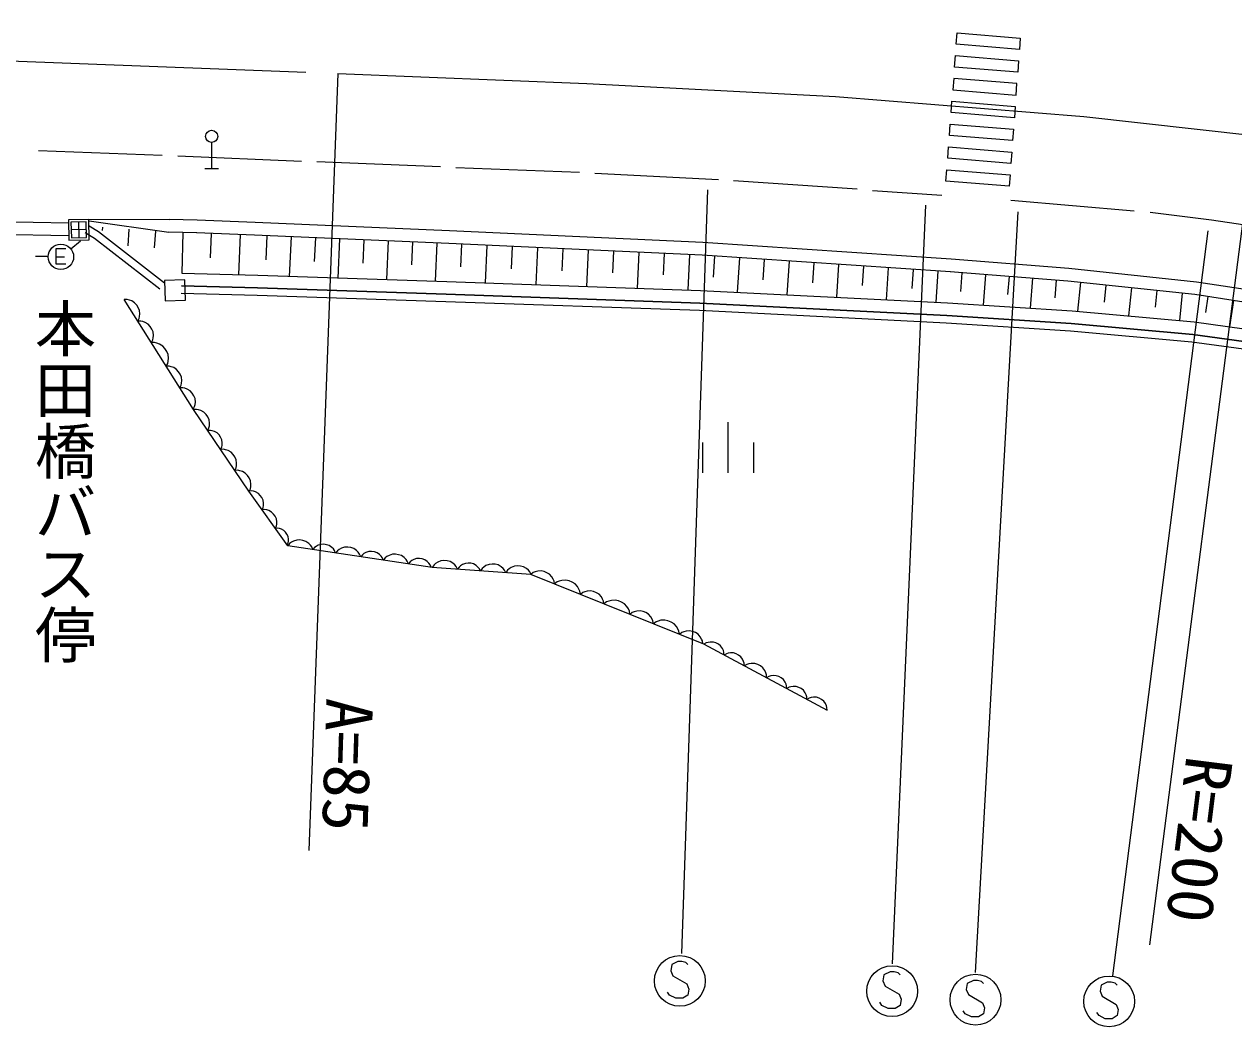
# Model space of a CAD drawing. Units: millimetres, scale not verified. Extents: x 40000 to 680000, y 20000 to 380000.
# Drawn here: x 407844 to 455436, y 250515 to 289978 of the extents above; entities that cross this region are included whole.
import ezdxf
from ezdxf.enums import TextEntityAlignment as Align

# ---------------------------------------------------------------- set-up
doc = ezdxf.new("R2010")
doc.units = ezdxf.units.MM
doc.header["$LTSCALE"] = 1000
doc.linetypes.add('CHAIN', pattern=[18.5, 12, -1.5, 3.5, -1.5])
for name, color, linetype, lineweight in [('M-BGD', 7, 'Continuous', 13), ('M-BGD-EXST', 7, 'Continuous', 13), ('M-BMK', 2, 'CHAIN', 13), ('M-STR-HTXT', 7, 'Continuous', 13), ('M-STR-STRC', 7, 'Continuous', 13)]:
    doc.layers.add(name, color=color, linetype=linetype, lineweight=lineweight)
doc.layers.add('M-BGD-HTXT', color=7, linetype='Continuous')
doc.styles.add('@ＭＳ ゴシック', font='')
doc.styles.add('ＭＳ ゴシック', font='')
doc.styles.get('@ＭＳ ゴシック').set_extended_font_data('@MS Gothic')
doc.styles.get('ＭＳ ゴシック').set_extended_font_data('MS Gothic')

msp = doc.modelspace()

# ---------------------------------------------------------------- linework, layer by layer
at = {"layer": 'M-BGD'}
for p, q in [((444516, 289189), (444550, 289638)), ((444550, 289638), (447037, 289432)), ((447037, 289432), (447004, 288983)), ((447004, 288983), (444516, 289189)), ((444448, 288292), (444482, 288741)), ((444482, 288741), (446970, 288534)), ((446970, 288534), (446936, 288086)), ((446936, 288086), (444448, 288292)), ((444415, 287843), (444381, 287394)), ((446903, 287637), (444415, 287843)), ((446869, 287189), (446903, 287637)), ((444381, 287394), (446869, 287189)), ((444314, 286496), (444347, 286945)), ((444347, 286945), (446836, 286740)), ((446836, 286740), (446802, 286291)), ((444246, 285598), (444280, 286047)), ((444280, 286047), (446769, 285843)), ((446802, 286291), (444314, 286496)), ((446735, 285394), (444246, 285598)), ((446769, 285843), (446735, 285394)), ((415220, 285323), (415220, 284303)), ((444179, 284700), (444212, 285149)), ((444212, 285149), (446702, 284945)), ((446668, 284497), (444179, 284700)), ((446702, 284945), (446668, 284497)), ((414950, 284303), (415490, 284303)), ((444111, 283803), (444145, 284251)), ((444145, 284251), (446634, 284048)), ((446601, 283600), (444111, 283803)), ((446634, 284048), (446601, 283600)), ((409594, 282142), (403575, 282256)), ((410387, 282284), (409587, 282275)), ((409587, 282275), (409596, 281483)), ((410396, 281492), (410387, 282284)), ((410390, 282299), (413545, 282293)), ((410394, 282236), (413532, 281793)), ((414645, 282265), (413545, 282293)), ((416931, 282176), (414645, 282265)), ((409584, 281643), (403566, 281756)), ((410283, 282202), (409683, 282187)), ((409683, 282187), (409699, 281572)), ((410291, 281895), (409691, 281880)), ((409983, 282194), (409999, 281580)), ((410614, 281544), (410243, 281771)), ((410299, 281588), (410283, 282202)), ((410770, 281800), (410399, 282027)), ((413361, 279780), (410770, 281800)), ((410921, 281988), (410912, 281857)), ((411966, 281910), (411917, 281257)), ((413010, 281832), (412961, 281179)), ((414632, 281765), (413532, 281793)), ((414082, 281779), (414041, 280180)), ((416912, 281677), (414625, 281766)), ((424577, 281842), (416931, 282176)), ((434551, 281381), (424577, 281842)), ((409596, 281483), (410396, 281492)), ((409676, 281135), (410064, 281451)), ((409699, 281572), (410299, 281588)), ((413176, 279544), (410614, 281544)), ((415202, 281743), (415165, 280784)), ((416342, 281699), (416280, 280108)), ((424555, 281343), (416912, 281677)), ((417389, 281656), (417348, 280708)), ((418345, 281614), (418276, 280046)), ((419300, 281572), (419259, 280638)), ((420256, 281530), (420188, 279986)), ((421211, 281489), (421171, 280569)), ((422167, 281447), (422100, 279926)), ((423122, 281405), (423083, 280500)), ((424078, 281363), (424012, 279866)), ((434523, 280882), (424555, 281343)), ((425054, 281320), (425012, 280428)), ((426050, 281273), (425982, 279799)), ((444318, 280724), (434551, 281381)), ((408788, 280828), (408288, 280836)), ((409488, 281140), (409088, 281140)), ((409088, 281140), (409088, 280540)), ((409088, 280820), (409428, 280820)), ((427047, 281227), (427007, 280349)), ((428044, 281181), (427977, 279729)), ((429041, 281135), (429001, 280270)), ((430037, 281089), (429971, 279659)), ((431034, 281043), (430995, 280192)), ((432031, 280997), (431966, 279589)), ((433028, 280951), (432989, 280113)), ((434024, 280905), (433960, 279519)), ((444284, 280225), (434523, 280882)), ((435010, 280849), (434955, 280027)), ((409088, 280540), (409488, 280540)), ((435986, 280783), (435895, 279428)), ((436962, 280718), (436908, 279914)), ((437938, 280652), (437849, 279329)), ((438913, 280587), (438860, 279802)), ((439889, 280521), (439802, 279230)), ((440865, 280455), (440813, 279690)), ((441840, 280390), (441756, 279130)), ((442816, 280324), (442766, 279578)), ((448952, 280367), (444318, 280724)), ((453973, 279828), (448952, 280367)), ((414167, 279915), (413368, 279889)), ((413368, 279889), (413393, 279095)), ((414045, 280178), (417033, 280099)), ((414193, 279121), (414167, 279915)), ((417033, 280099), (424467, 279852)), ((424467, 279852), (434448, 279502)), ((443792, 280259), (443709, 279031)), ((448906, 279869), (444279, 280226)), ((444742, 280190), (444686, 279462)), ((445668, 280119), (445575, 278918)), ((446593, 280047), (446538, 279335)), ((447518, 279976), (447428, 278802)), ((448444, 279905), (448390, 279208)), ((453909, 279332), (448906, 279869)), ((417010, 279299), (414023, 279378)), ((414031, 279678), (417018, 279599)), ((417018, 279599), (414031, 279678)), ((417018, 279599), (424449, 279352)), ((424449, 279352), (417018, 279599)), ((434448, 279502), (444170, 279007)), ((449407, 279815), (449285, 278679)), ((450407, 279708), (450335, 279036)), ((451408, 279600), (451289, 278497)), ((452408, 279493), (452338, 278841)), ((453409, 279386), (453294, 278315)), ((459045, 279054), (453973, 279828)), ((411899, 279140), (411782, 279138)), ((414504, 274812), (411782, 279138)), ((411982, 279121), (411899, 279140)), ((412075, 279085), (411982, 279121)), ((412190, 279016), (412075, 279085)), ((412271, 278925), (412190, 279016)), ((412334, 278823), (412271, 278925)), ((413393, 279095), (414193, 279121)), ((424439, 279052), (417010, 279299)), ((434414, 278703), (424439, 279052)), ((424449, 279352), (434427, 279003)), ((434427, 279003), (424449, 279352)), ((434427, 279003), (444141, 278508)), ((444141, 278508), (434427, 279003)), ((444170, 279007), (449077, 278697)), ((458969, 278560), (453909, 279332)), ((454414, 279255), (454319, 278628)), ((455425, 279101), (455267, 278070)), ((412381, 278711), (412334, 278823)), ((412367, 278395), (412386, 278478)), ((412394, 278578), (412381, 278711)), ((412386, 278478), (412394, 278578)), ((444124, 278208), (434414, 278703)), ((444141, 278508), (449039, 278199)), ((449039, 278199), (444141, 278508)), ((449077, 278697), (453876, 278262)), ((412315, 278291), (412367, 278395)), ((412431, 278294), (412315, 278291)), ((412514, 278275), (412431, 278294)), ((412607, 278239), (412514, 278275)), ((412722, 278169), (412607, 278239)), ((412803, 278078), (412722, 278169)), ((412867, 277977), (412803, 278078)), ((412914, 277865), (412867, 277977)), ((449016, 277900), (444124, 278208)), ((449039, 278199), (453820, 277765)), ((453820, 277765), (449039, 278199)), ((453876, 278262), (459097, 277541)), ((412847, 277445), (412900, 277549)), ((412900, 277549), (412919, 277632)), ((412927, 277731), (412914, 277865)), ((412919, 277632), (412927, 277731)), ((453785, 277467), (449016, 277900)), ((458979, 276750), (453785, 277467)), ((453820, 277765), (459023, 277047)), ((459023, 277047), (453820, 277765)), ((412976, 277447), (412847, 277445)), ((413067, 277427), (412976, 277447)), ((413169, 277387), (413067, 277427)), ((413295, 277311), (413169, 277387)), ((413384, 277211), (413295, 277311)), ((413455, 277099), (413384, 277211)), ((413506, 276976), (413455, 277099)), ((413433, 276514), (413491, 276628)), ((413550, 276516), (413433, 276514)), ((413491, 276628), (413512, 276719)), ((413521, 276829), (413506, 276976)), ((413512, 276719), (413521, 276829)), ((413632, 276497), (413550, 276516)), ((413726, 276462), (413632, 276497)), ((413840, 276392), (413726, 276462)), ((413921, 276301), (413840, 276392)), ((413985, 276199), (413921, 276301)), ((414032, 276087), (413985, 276199)), ((414045, 275954), (414032, 276087)), ((413966, 275667), (414018, 275771)), ((414082, 275670), (413966, 275667)), ((414018, 275771), (414037, 275854)), ((414037, 275854), (414045, 275954)), ((414165, 275651), (414082, 275670)), ((414258, 275615), (414165, 275651)), ((414373, 275545), (414258, 275615)), ((414454, 275455), (414373, 275545)), ((414518, 275353), (414454, 275455)), ((414565, 275241), (414518, 275353)), ((414578, 275107), (414565, 275241)), ((414570, 275008), (414578, 275107)), ((414498, 274821), (414551, 274925)), ((414620, 274818), (414504, 274812)), ((416686, 271599), (414504, 274812)), ((414551, 274925), (414570, 275008)), ((414703, 274802), (414620, 274818)), ((414798, 274770), (414703, 274802)), ((414915, 274704), (414798, 274770)), ((414999, 274616), (414915, 274704)), ((415066, 274517), (414999, 274616)), ((415117, 274407), (415066, 274517)), ((415115, 274090), (415130, 274174)), ((415135, 274274), (415117, 274407)), ((415130, 274174), (415135, 274274)), ((435535, 274317), (435535, 272317)), ((415065, 273984), (415115, 274090)), ((415170, 273990), (415065, 273984)), ((415245, 273976), (415170, 273990)), ((415330, 273947), (415245, 273976)), ((415436, 273888), (415330, 273947)), ((415511, 273809), (415436, 273888)), ((415572, 273719), (415511, 273809)), ((415618, 273620), (415572, 273719)), ((415571, 273240), (415615, 273335)), ((415688, 273246), (415571, 273240)), ((415615, 273335), (415630, 273410)), ((415634, 273500), (415618, 273620)), ((415630, 273410), (415634, 273500)), ((415771, 273231), (415688, 273246)), ((415865, 273198), (415771, 273231)), ((415983, 273132), (415865, 273198)), ((434535, 273517), (434535, 272317)), ((436535, 273517), (436535, 272317)), ((416066, 273044), (415983, 273132)), ((416134, 272945), (416066, 273044)), ((416185, 272835), (416134, 272945)), ((416203, 272702), (416185, 272835)), ((416133, 272413), (416182, 272518)), ((416249, 272419), (416133, 272413)), ((416182, 272518), (416198, 272602)), ((416198, 272602), (416203, 272702)), ((416333, 272403), (416249, 272419)), ((416427, 272371), (416333, 272403)), ((416544, 272305), (416427, 272371)), ((416628, 272217), (416544, 272305)), ((416696, 272118), (416628, 272217)), ((416747, 272007), (416696, 272118)), ((416744, 271691), (416760, 271775)), ((416764, 271874), (416747, 272007)), ((416760, 271775), (416764, 271874)), ((416790, 271607), (416686, 271599)), ((418215, 269445), (416686, 271599)), ((416695, 271585), (416744, 271691)), ((416866, 271594), (416790, 271607)), ((416951, 271567), (416866, 271594)), ((417058, 271510), (416951, 271567)), ((417135, 271432), (417058, 271510)), ((417198, 271344), (417135, 271432)), ((417245, 271246), (417198, 271344)), ((417207, 270865), (417249, 270961)), ((417311, 270873), (417207, 270865)), ((417264, 271126), (417245, 271246)), ((417249, 270961), (417262, 271036)), ((417262, 271036), (417264, 271126)), ((417387, 270860), (417311, 270873)), ((417472, 270833), (417387, 270860)), ((417579, 270776), (417472, 270833)), ((417656, 270698), (417579, 270776)), ((417719, 270610), (417656, 270698)), ((417766, 270512), (417719, 270610)), ((417785, 270392), (417766, 270512)), ((417783, 270302), (417785, 270392)), ((417728, 270131), (417770, 270227)), ((417821, 270138), (417728, 270131)), ((417770, 270227), (417783, 270302)), ((417888, 270127), (417821, 270138)), ((417964, 270102), (417888, 270127)), ((418059, 270052), (417964, 270102)), ((418127, 269983), (418059, 270052)), ((418183, 269905), (418127, 269983)), ((418225, 269817), (418183, 269905)), ((418191, 269479), (418228, 269564)), ((418289, 269535), (418215, 269445)), ((423901, 268596), (418215, 269445)), ((418242, 269711), (418225, 269817)), ((418228, 269564), (418240, 269631)), ((418240, 269631), (418242, 269711)), ((418357, 269585), (418289, 269535)), ((418445, 269633), (418357, 269585)), ((418573, 269674), (418445, 269633)), ((418695, 269676), (418573, 269674)), ((418813, 269659), (418695, 269676)), ((418929, 269621), (418813, 269659)), ((419039, 269544), (418929, 269621)), ((419109, 269473), (419039, 269544)), ((419160, 269405), (419109, 269473)), ((419204, 269297), (419160, 269405)), ((419271, 269378), (419204, 269297)), ((419332, 269423), (419271, 269378)), ((419411, 269466), (419332, 269423)), ((419526, 269504), (419411, 269466)), ((419636, 269506), (419526, 269504)), ((419743, 269490), (419636, 269506)), ((419847, 269456), (419743, 269490)), ((419946, 269387), (419847, 269456)), ((420009, 269323), (419946, 269387)), ((420452, 269394), (420325, 269352)), ((420574, 269396), (420452, 269394)), ((420692, 269378), (420574, 269396)), ((420808, 269341), (420692, 269378)), ((420054, 269261), (420009, 269323)), ((420094, 269164), (420054, 269261)), ((420168, 269254), (420094, 269164)), ((420237, 269305), (420168, 269254)), ((420325, 269352), (420237, 269305)), ((420918, 269264), (420808, 269341)), ((420988, 269193), (420918, 269264)), ((421039, 269124), (420988, 269193)), ((421083, 269017), (421039, 269124)), ((421150, 269098), (421083, 269017)), ((421211, 269143), (421150, 269098)), ((421291, 269186), (421211, 269143)), ((421405, 269223), (421291, 269186)), ((421515, 269225), (421405, 269223)), ((421622, 269209), (421515, 269225)), ((421726, 269175), (421622, 269209)), ((421825, 269106), (421726, 269175)), ((421888, 269042), (421825, 269106)), ((421933, 268981), (421888, 269042)), ((421974, 268884), (421933, 268981)), ((422048, 268974), (421974, 268884)), ((422116, 269024), (422048, 268974)), ((422204, 269072), (422116, 269024)), ((422331, 269113), (422204, 269072)), ((422453, 269115), (422331, 269113)), ((422572, 269098), (422453, 269115)), ((422687, 269060), (422572, 269098)), ((422797, 268983), (422687, 269060)), ((422867, 268912), (422797, 268983)), ((422918, 268844), (422867, 268912)), ((423170, 268905), (423091, 268863)), ((423285, 268943), (423170, 268905)), ((423394, 268945), (423285, 268943)), ((423501, 268929), (423394, 268945)), ((423605, 268895), (423501, 268929)), ((422963, 268736), (422918, 268844)), ((423029, 268817), (422963, 268736)), ((423091, 268863), (423029, 268817)), ((423704, 268826), (423605, 268895)), ((423767, 268762), (423704, 268826)), ((423813, 268700), (423767, 268762)), ((423853, 268603), (423813, 268700)), ((423968, 268692), (423901, 268596)), ((427781, 268320), (423901, 268596)), ((424032, 268747), (423968, 268692)), ((424116, 268801), (424032, 268747)), ((424240, 268853), (424116, 268801)), ((424361, 268864), (424240, 268853)), ((424481, 268856), (424361, 268864)), ((424599, 268827), (424481, 268856)), ((424715, 268759), (424599, 268827)), ((424790, 268693), (424715, 268759)), ((424846, 268629), (424790, 268693)), ((424898, 268525), (424846, 268629)), ((424959, 268611), (424898, 268525)), ((425016, 268661), (424959, 268611)), ((425092, 268710), (425016, 268661)), ((425204, 268756), (425092, 268710)), ((425313, 268766), (425204, 268756)), ((425420, 268759), (425313, 268766)), ((425527, 268733), (425420, 268759)), ((425631, 268672), (425527, 268733)), ((425699, 268613), (425631, 268672)), ((425749, 268555), (425699, 268613)), ((425796, 268461), (425749, 268555)), ((425863, 268557), (425796, 268461)), ((425927, 268612), (425863, 268557)), ((426011, 268667), (425927, 268612)), ((426135, 268718), (426011, 268667)), ((426256, 268729), (426135, 268718)), ((426376, 268721), (426256, 268729)), ((426494, 268692), (426376, 268721)), ((426610, 268624), (426494, 268692)), ((426685, 268559), (426610, 268624)), ((426741, 268494), (426685, 268559)), ((426794, 268390), (426741, 268494)), ((426861, 268486), (426794, 268390)), ((426925, 268542), (426861, 268486)), ((427009, 268596), (426925, 268542)), ((427133, 268647), (427009, 268596)), ((427254, 268659), (427133, 268647)), ((427374, 268650), (427254, 268659)), ((427492, 268622), (427374, 268650)), ((427607, 268553), (427492, 268622)), ((427683, 268488), (427607, 268553)), ((427738, 268424), (427683, 268488)), ((427791, 268320), (427738, 268424)), ((427952, 268424), (427874, 268391)), ((428048, 268449), (427952, 268424)), ((428182, 268460), (428048, 268449)), ((428301, 268434), (428182, 268460)), ((428412, 268389), (428301, 268434)), ((427874, 268391), (427781, 268320)), ((434586, 265571), (427781, 268320)), ((428516, 268325), (428412, 268389)), ((428605, 268225), (428516, 268325)), ((428656, 268139), (428605, 268225)), ((428690, 268061), (428656, 268139)), ((428708, 267946), (428690, 268061)), ((428810, 268023), (428708, 267946)), ((428896, 268060), (428810, 268023)), ((429002, 268088), (428896, 268060)), ((429149, 268100), (429002, 268088)), ((429280, 268070), (429149, 268100)), ((429403, 268021), (429280, 268070)), ((429517, 267951), (429403, 268021)), ((429614, 267841), (429517, 267951)), ((429671, 267746), (429614, 267841)), ((429708, 267660), (429671, 267746)), ((429728, 267534), (429708, 267660)), ((429821, 267604), (429728, 267534)), ((429899, 267637), (429821, 267604)), ((429996, 267663), (429899, 267637)), ((430129, 267674), (429996, 267663)), ((430248, 267647), (430129, 267674)), ((430359, 267602), (430248, 267647)), ((430463, 267539), (430359, 267602)), ((430552, 267438), (430463, 267539)), ((430604, 267352), (430552, 267438)), ((430637, 267274), (430604, 267352)), ((430655, 267159), (430637, 267274)), ((430757, 267236), (430655, 267159)), ((430843, 267273), (430757, 267236)), ((430949, 267301), (430843, 267273)), ((431097, 267313), (430949, 267301)), ((431227, 267284), (431097, 267313)), ((431350, 267234), (431227, 267284)), ((431464, 267165), (431350, 267234)), ((431561, 267054), (431464, 267165)), ((431618, 266960), (431561, 267054)), ((431655, 266874), (431618, 266960)), ((431675, 266747), (431655, 266874)), ((431768, 266817), (431675, 266747)), ((431846, 266851), (431768, 266817)), ((431943, 266876), (431846, 266851)), ((432076, 266887), (431943, 266876)), ((432195, 266860), (432076, 266887)), ((432306, 266816), (432195, 266860)), ((432410, 266752), (432306, 266816)), ((432499, 266651), (432410, 266752)), ((432551, 266566), (432499, 266651)), ((432584, 266488), (432551, 266566)), ((433044, 266526), (432897, 266515)), ((433174, 266497), (433044, 266526)), ((432602, 266373), (432584, 266488)), ((432704, 266450), (432602, 266373)), ((432790, 266486), (432704, 266450)), ((432897, 266515), (432790, 266486)), ((433297, 266448), (433174, 266497)), ((433411, 266378), (433297, 266448)), ((433509, 266267), (433411, 266378)), ((433565, 266173), (433509, 266267)), ((433602, 266087), (433565, 266173)), ((433622, 265961), (433602, 266087)), ((433793, 266064), (433715, 266031)), ((433890, 266090), (433793, 266064)), ((434023, 266100), (433890, 266090)), ((434142, 266074), (434023, 266100)), ((434253, 266029), (434142, 266074)), ((433715, 266031), (433622, 265961)), ((434357, 265965), (434253, 266029)), ((434446, 265865), (434357, 265965)), ((434498, 265779), (434446, 265865)), ((434531, 265701), (434498, 265779)), ((434549, 265586), (434531, 265701)), ((434676, 265625), (434586, 265571)), ((439444, 262971), (434586, 265571)), ((434749, 265647), (434676, 265625)), ((434838, 265661), (434749, 265647)), ((434959, 265657), (434838, 265661)), ((435063, 265622), (434959, 265657)), ((435158, 265571), (435063, 265622)), ((435244, 265504), (435158, 265571)), ((435314, 265406), (435244, 265504)), ((435352, 265324), (435314, 265406)), ((435374, 265251), (435352, 265324)), ((435380, 265146), (435374, 265251)), ((435470, 265200), (435380, 265146)), ((435543, 265222), (435470, 265200)), ((435632, 265236), (435543, 265222)), ((435752, 265233), (435632, 265236)), ((435856, 265198), (435752, 265233)), ((435951, 265147), (435856, 265198)), ((436038, 265080), (435951, 265147)), ((436108, 264981), (436038, 265080)), ((436146, 264900), (436108, 264981)), ((436168, 264827), (436146, 264900)), ((436173, 264722), (436168, 264827)), ((436273, 264782), (436173, 264722)), ((436354, 264806), (436273, 264782)), ((436453, 264821), (436354, 264806)), ((436587, 264818), (436453, 264821)), ((436703, 264779), (436587, 264818)), ((436808, 264722), (436703, 264779)), ((436905, 264648), (436808, 264722)), ((436982, 264538), (436905, 264648)), ((437024, 264448), (436982, 264538)), ((437049, 264366), (437024, 264448)), ((437055, 264250), (437049, 264366)), ((437145, 264304), (437055, 264250)), ((437218, 264326), (437145, 264304)), ((437307, 264340), (437218, 264326)), ((437428, 264336), (437307, 264340)), ((437531, 264301), (437428, 264336)), ((437626, 264250), (437531, 264301)), ((437713, 264183), (437626, 264250)), ((437783, 264085), (437713, 264183)), ((437821, 264003), (437783, 264085)), ((437843, 263930), (437821, 264003)), ((437848, 263825), (437843, 263930)), ((437938, 263879), (437848, 263825)), ((438011, 263901), (437938, 263879)), ((438100, 263915), (438011, 263901)), ((438221, 263911), (438100, 263915)), ((438325, 263876), (438221, 263911)), ((438420, 263825), (438325, 263876)), ((438507, 263759), (438420, 263825)), ((438576, 263660), (438507, 263759)), ((438614, 263578), (438576, 263660)), ((438637, 263505), (438614, 263578)), ((438642, 263401), (438637, 263505)), ((438732, 263454), (438642, 263401)), ((438805, 263477), (438732, 263454)), ((438894, 263490), (438805, 263477)), ((439015, 263487), (438894, 263490)), ((439118, 263452), (439015, 263487)), ((439213, 263401), (439118, 263452)), ((439300, 263334), (439213, 263401)), ((439370, 263235), (439300, 263334)), ((439408, 263154), (439370, 263235)), ((439430, 263081), (439408, 263154)), ((439435, 262976), (439430, 263081))]:
    msp.add_line(p, q, dxfattribs=at)
for centre, radius in [((415220, 285563), 240), ((409288, 280820), 500)]:
    msp.add_circle(centre, radius, dxfattribs=at)
at = {"layer": 'M-BGD-EXST'}
for p, q in [((434728, 283464), (433707, 253398)), ((443306, 282859), (441993, 252995)), ((445272, 252658), (446949, 282591)), ((454413, 281847), (450667, 252524)), ((433320, 252962), (433280, 252722)), ((433280, 252722), (433360, 252522)), ((433560, 253082), (433320, 252962)), ((433720, 253082), (433560, 253082)), ((433880, 253042), (433720, 253082)), ((433960, 252962), (433880, 253042)), ((433360, 252522), (433920, 252202)), ((441673, 252559), (441633, 252319)), ((441633, 252319), (441713, 252119)), ((441913, 252679), (441673, 252559)), ((442073, 252679), (441913, 252679)), ((442233, 252639), (442073, 252679)), ((442313, 252559), (442233, 252639)), ((445192, 252343), (444952, 252223)), ((445352, 252343), (445192, 252343)), ((445512, 252303), (445352, 252343)), ((445592, 252223), (445512, 252303)), ((450453, 252275), (450213, 252155)), ((450613, 252275), (450453, 252275)), ((450773, 252235), (450613, 252275)), ((433240, 251762), (433160, 251882)), ((433920, 252202), (434000, 252002)), ((434000, 252002), (433960, 251762)), ((441713, 252119), (442273, 251799)), ((442273, 251799), (442353, 251599)), ((444952, 252223), (444912, 251983)), ((444912, 251983), (444992, 251783)), ((444992, 251783), (445552, 251463)), ((450213, 252155), (450173, 251915)), ((450173, 251915), (450253, 251715)), ((450853, 252155), (450773, 252235)), ((433480, 251642), (433240, 251762)), ((433760, 251642), (433480, 251642)), ((433960, 251762), (433760, 251642)), ((441593, 251359), (441513, 251479)), ((441833, 251239), (441593, 251359)), ((442313, 251359), (442113, 251239)), ((442353, 251599), (442313, 251359)), ((445552, 251463), (445632, 251263)), ((450253, 251715), (450813, 251395)), ((450813, 251395), (450893, 251195)), ((442113, 251239), (441833, 251239)), ((444872, 251023), (444792, 251143)), ((445112, 250903), (444872, 251023)), ((445392, 250903), (445112, 250903)), ((445592, 251023), (445392, 250903)), ((445632, 251263), (445592, 251023)), ((450133, 250955), (450053, 251075)), ((450373, 250835), (450133, 250955)), ((450653, 250835), (450373, 250835)), ((450853, 250955), (450653, 250835)), ((450893, 251195), (450853, 250955))]:
    msp.add_line(p, q, dxfattribs=at)
for centre in [(433640, 252322), (441993, 251919), (445272, 251583), (450533, 251515)]:
    msp.add_circle(centre, 1000, dxfattribs=at)
at = {"layer": 'M-BMK'}
msp.add_line((369963, 289978), (420190, 288038), dxfattribs=at)
msp.add_lwpolyline([(420190, 288038), (429982, 287648), (439768, 287128), (449536, 286348), (456219, 285595)], dxfattribs=at)
at = {"layer": 'M-STR-HTXT'}
for p, q in [((420190, 288038), (419040, 257458)), ((456218, 285596), (452122, 253745))]:
    msp.add_line(p, q, dxfattribs=at)
at = {"layer": 'M-STR-STRC'}
for p, q in [((408402, 285011), (413269, 284819)), ((413883, 284800), (418751, 284590)), ((419361, 284569), (424230, 284370)), ((424829, 284343), (429692, 284148)), ((430290, 284115), (435156, 283869)), ((435749, 283821), (440612, 283491)), ((441215, 283435), (443949, 283249)), ((446670, 283046), (451516, 282636)), ((452142, 282576), (454563, 282275)), ((454563, 282275), (456969, 281910))]:
    msp.add_line(p, q, dxfattribs=at)

# ---------------------------------------------------------------- texts
at = {"layer": 'M-BGD-HTXT', "style": '@ＭＳ ゴシック'}
msp.add_text('本田橋バス停', height=1767, rotation=270, dxfattribs=at).set_placement((409437, 279217), align=Align.MIDDLE_LEFT)
at = {"layer": 'M-STR-HTXT', "style": 'ＭＳ ゴシック', "width": 1.05}
for s, rotation, p in [('A=85', 268.2, (419188, 263490)), ('R=200', 262.9, (453036, 261307))]:
    msp.add_text(s, height=1833, rotation=rotation, dxfattribs=at).set_placement(p, align=Align.BOTTOM_LEFT)

doc.saveas('drawing.dxf')
